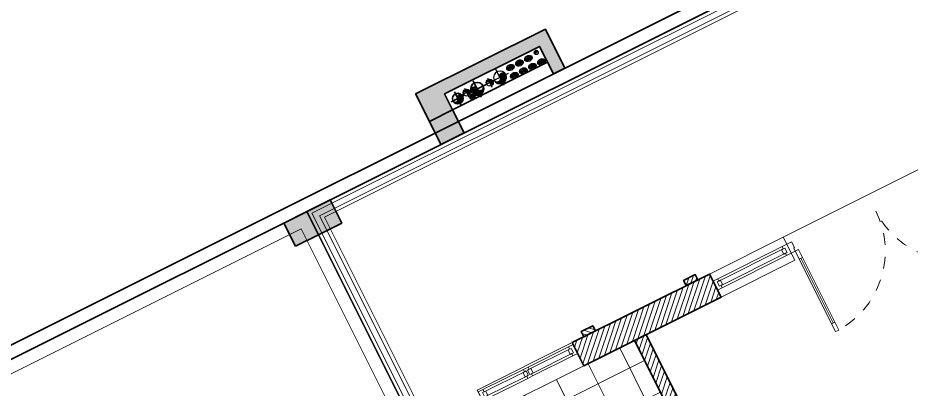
# Model space of a CAD drawing. Header units: millimetres. Extents: x 567980 to 569372, y 2065777 to 2066674.
# Drawn here: x 568830.4 to 568837.97, y 2066317.99 to 2066321.14 of the extents above; entities that cross this region are included whole.
import ezdxf

# ---------------------------------------------------------------- set-up
doc = ezdxf.new("R2010")
doc.units = ezdxf.units.MM
for name, pattern in [('ACAD_ISO03W100', [30, 12, -18]), ('CENTER', [3, 1.5, -0.5, 0.5, -0.5]), ('CENTER2', [1.125, 0.75, -0.125, 0.125, -0.125]), ('CONTINOUS', [0]), ('DIVIDEX22', [1.25, 0.625, -0.25, 0, -0.125, 0, -0.25]), ('HIDDEN2', [0.1875, 0.125, -0.0625]), ('PHANTOM2', [1.25, 0.625, -0.125, 0.125, -0.125, 0.125, -0.125]), ('PHANTOM3', [1.5, 0.625, -0.125, 0.125, -0.125, 0.125, -0.125, 0.125, -0.125])]:
    doc.linetypes.add(name, pattern=pattern)
for name, color, linetype, lineweight in [('A-COT VACH', 2, 'Continuous', 35), ('A-CUA', 25, 'Continuous', 5), ('A-DIM', 251, 'Continuous', 15), ('A-HATCH', 251, 'Continuous', 5), ('A-NET THAY', 125, 'Continuous', 18), ('A-TRUC', 250, 'CENTER', 5), ('A-TUONG', 255, 'Continuous', 35), ('boDnv', 54, 'Continuous', 25), ('N1.1-CN', 4, 'CONTINOUS', 35), ('N1.3-TN', 6, 'CENTER2', 35), ('N1.4-TP', 4, 'PHANTOM2', 35), ('N1.5-TH', 2, 'PHANTOM3', 30), ('N1.6-NM', 3, 'DIVIDEX22', 30), ('N4-OTHER1', 143, 'CONTINOUS', 15)]:
    doc.layers.add(name, color=color, linetype=linetype, lineweight=lineweight)
for name, color, linetype in [('ChiaLo', 128, 'CENTER'), ('LoLK', 6, 'Continuous'), ('M-CD', 40, 'ACAD_ISO03W100'), ('M-Control', 170, 'CENTER2'), ('M-RP', 140, 'Continuous'), ('QH', 7, 'Continuous')]:
    doc.layers.add(name, color=color, linetype=linetype)

# ---------------------------------------------------------------- blocks, each defined once
blk = doc.blocks.new('NEN')
at = {"layer": 'ChiaLo', "ltscale": 5}
for points in [[(125.5274820509367, -57.11743653309532), (161.3024567761458, -39.22466750652529)], [(143.397603255813, -68.25618951884098), (135.3656001007184, -52.19692505057901)]]:
    blk.add_lwpolyline(points, dxfattribs=at)
at = {"layer": 'LoLK'}
for points in [[(143.4149694140069, -48.17105202004313), (140.7310540599283, -42.80480581102893), (122.8435666970909, -51.75119032431394), (125.5274820509367, -57.11743653309532), (135.365600100602, -52.19692505104467)], [(143.4149694137741, -48.1710520198103), (135.3656001007184, -52.19692505081184), (143.3976032556966, -68.25618951860815), (151.1923541997094, -63.72123006801121)], [(135.365600100602, -52.19692505104467), (125.5274820511695, -57.11743653286248), (131.6340893068118, -69.32704589539208), (138.1924677015049, -71.2845195888076), (143.3976032555802, -68.25618951860815)]]:
    blk.add_lwpolyline(points, close=True, dxfattribs=at)
blk = doc.blocks.new('NEN KO1')
at = {"layer": 'LoLK'}
for points in [[(-13.65156448632479, 20.00000000046566), (-19.65156448655762, 20.00000000093132), (-19.65156448725611, 4.656612873077393e-10), (-13.65156448725611, 2.328306436538696e-10), (-13.65156448655762, 11.00000000046566)], [(-13.65156448655762, 20.00000000046566), (-13.65156448679045, 11.00000000069849), (4.304299455834553, 11), (3.735089919529855, 20)], [(-13.65156448655762, 11.00000000046566), (-13.65156448748894, 4.656612873077393e-10), (0, 0), (4.684403043007478, 4.990029915701598), (4.304299455834553, 11)]]:
    blk.add_lwpolyline(points, close=True, dxfattribs=at)
blk = doc.blocks.new('*U370')
at = {"layer": 'A-CUA', "color": 32}
for points in [[(60, -40.0000000000291), (45.00000000005821, -40), (45.00000000005821, -18.40746915910089), (0, -18.40746915910089), (0, -40), (0, -40), (0, -81.59253080412093), (0, -81.59253080412093), (0, -103.1850616265758), (45.00000000005821, -103.1850616265758), (45.00000000005821, -81.59253080412093), (60, -81.59253080412093)], [(30, -81.59253080415003), (59.99999999994179, -81.59253080415003), (60, -40.0000000000291), (29.99999999994179, -40.0000000000291)], [(442.5000000000866, -81.59253080415003), (412.5000000001448, -81.59253080415003), (412.5000000000866, -40.0000000000291), (442.5000000001448, -40.0000000000291)], [(472.5000000000571, -81.59253080415003), (457.500000000028, -81.59253080415003), (457.4999999999698, -40.0000000000291), (472.5000000000862, -40.0000000000291), (472.5000000000862, -18.40746915910089), (427.5000000000284, -18.40746915910089), (427.4999999999993, -40.0000000000291), (442.5000000001448, -40.0000000000291), (442.5000000000866, -81.59253080415003), (427.5000000000284, -81.59253080415003), (427.5000000000284, -103.1850616265758), (472.5000000000862, -103.1850616265758)], [(457.500000000028, -81.59253080415003), (487.4999999999698, -81.59253080415003), (487.500000000028, -40.0000000000291), (457.4999999999698, -40.0000000000291)], [(840.0000000001146, -40.0000000000291), (855.0000000000564, -40), (855.0000000000564, -18.40746915910089), (900.0000000001146, -18.40746915910089), (900.0000000001146, -40), (900.0000000001146, -40), (900.0000000001146, -81.59253080412093), (900.0000000001146, -81.59253080412093), (900.0000000001146, -103.1850616265758), (855.0000000000564, -103.1850616265758), (855.0000000000564, -81.59253080412093), (840.0000000001146, -81.59253080412093)], [(870.0000000001146, -81.59253080415003), (840.0000000001728, -81.59253080415003), (840.0000000001146, -40.0000000000291), (870.0000000001728, -40.0000000000291)]]:
    blk.add_lwpolyline(points, close=True, dxfattribs=at)
at = {"layer": 'A-CUA', "color": 37, "lineweight": -2}
for points in [[(45.00000000005821, -18.40746915910089), (427.5000000000284, -18.40746915910089), (427.5000000000284, -40), (45.00000000005821, -40)], [(855.0000000000564, -18.40746915910089), (472.5000000000862, -18.40746915910089), (472.5000000000862, -40), (855.0000000000564, -40)], [(45.00000000005821, -81.59253080412093), (427.5000000000284, -81.59253080412093), (427.5000000000284, -103.1850616265758), (45.00000000005821, -103.1850616265758)], [(855.0000000000564, -81.59253080412093), (472.5000000000862, -81.59253080412093), (472.5000000000862, -103.1850616265758), (855.0000000000564, -103.1850616265758)]]:
    blk.add_lwpolyline(points, close=True, dxfattribs=at)
blk = doc.blocks.new('phào cửa')
at = {"layer": 'A-HATCH'}
h = blk.add_hatch(dxfattribs=at)
h.set_pattern_fill('ANSI31', color=256, scale=250)
h.set_pattern_definition([(45, (-237697.4602021521, 7620.008552273051), (-22.09708691207961, 22.09708691207961), [])])
h.paths.add_polyline_path([(3.222521627321839e-08, 0), (3.222521627321839e-08, 110), (-49.99999996777478, 110), (-49.99999996778206, 5.820766091346741e-11)])
at = {"layer": 'A-TUONG'}
blk.add_lwpolyline([(3.222521627321839e-08, 0), (3.222521627321839e-08, 110), (-49.99999996777478, 110), (-49.99999996778206, 5.820766091346741e-11)], close=True, dxfattribs=at)
blk = doc.blocks.new('*U400')
at = {"layer": 'A-CUA', "color": 32}
for points in [[(60, -40.0000000000291), (45.00000000005821, -40), (45.00000000005821, -18.40746915910089), (0, -18.40746915910089), (0, -40), (0, -40), (0, -81.59253080412093), (0, -81.59253080412093), (0, -103.1850616265759), (45.00000000005821, -103.1850616265759), (45.00000000005821, -81.59253080412093), (60, -81.59253080412093)], [(30, -81.59253080415003), (59.99999999994179, -81.59253080415003), (60, -40.0000000000291), (29.99999999994179, -40.0000000000291)], [(639.9999976540549, -40.0000000000291), (654.9999976539967, -40), (654.9999976539967, -18.40746915910089), (699.9999976540549, -18.40746915910089), (699.9999976540549, -40), (699.9999976540549, -40), (699.9999976540549, -81.59253080412093), (699.9999976540549, -81.59253080412093), (699.9999976540549, -103.1850616265759), (654.9999976539967, -103.1850616265759), (654.9999976539967, -81.59253080412093), (639.9999976540549, -81.59253080412093)], [(669.9999976540549, -81.59253080415003), (639.9999976541131, -81.59253080415003), (639.9999976540549, -40.0000000000291), (669.9999976541131, -40.0000000000291)]]:
    blk.add_lwpolyline(points, close=True, dxfattribs=at)
at = {"layer": 'A-CUA', "color": 37, "lineweight": -2}
for points in [[(45.00000000005821, -18.40746915910089), (654.9999976539967, -18.40746915910089), (654.9999976539967, -40), (45.00000000005821, -40)], [(45.00000000005821, -81.59253080412093), (654.9999976539967, -81.59253080412093), (654.9999976539967, -103.1850616265759), (45.00000000005821, -103.1850616265759)]]:
    blk.add_lwpolyline(points, close=True, dxfattribs=at)
blk = doc.blocks.new('*U375')
for p, q in [((90.00000000000283, -99.99999999999753), (50.00000000000306, -99.99999999999864)), ((70.00000000000283, -99.99999999999804), (70.000000000026, -916.6666666666671)), ((2043.33333333334, -99.99999999994078), (2083.33333333334, -99.99999999993975)), ((2063.33333333334, -99.99999999994023), (2063.333333333363, -916.6666666666092)), ((90.000000000026, -916.6666666666661), (50.000000000026, -916.6666666666672)), ((2043.333333333364, -916.6666666666094), (2083.333333333363, -916.6666666666085))]:
    blk.add_line(p, q)
for points in [[(-3.275903171773614e-12, 113.0367899566194), (59.99999999999695, 113.0367899566211), (59.99999999999901, 40.00000000000166), (49.99999999999901, 40.00000000000139), (50, 1.412869821137974e-12), (0, 0)], [(2133.333333333334, 113.0367899566811), (2073.333333333334, 113.0367899566795), (2073.333333333336, 40.00000000005991), (2083.333333333336, 40.00000000006018), (2083.333333333338, 6.018300336200262e-11), (2133.333333333338, 6.156745147371019e-11)], [(50, 1.412869821137974e-12), (90, 2.52042831050403e-12), (90.00000000002882, -1016.666666666667), (50.00000000002905, -1016.666666666668)], [(2083.333333333338, 6.018300336200262e-11), (2043.333333333338, 5.910386658206697e-11), (2043.333333333367, -1016.666666666609), (2083.333333333366, -1016.666666666608)]]:
    blk.add_lwpolyline(points, close=True)
at = {"linetype": 'HIDDEN2'}
for centre, radius, start, end in [((49.99999999973099, 4.31796786878278e-10), 1016.666666667347, 270.0000392677531, 1.752157829518597e-12), ((2083.33333333498, 1.833205028855784e-09), 1016.666666668683, 180.0000000000015, 269.9999607322504)]:
    blk.add_arc(centre, radius, start, end, dxfattribs=at)
blk = doc.blocks.new('CỦA DI SAU')
at = {"layer": 'A-NET THAY'}
blk.add_line((2199.977334673575, -0.08871254039650012), (3799.977334673575, -0.08871254039650012), dxfattribs=at)
for points in [[(2199.977334673575, -0.08871254039650012), (1499.977337019518, -0.08871251711343575), (1499.977337019518, -220.0887124752039), (2199.977334673575, -220.0887124980213)], [(3799.977334673575, -0.08871254039650012), (4499.977332327631, -0.08882865867053624), (4499.977332327631, -220.088828616761), (3799.977334673575, -220.0887124980213)]]:
    blk.add_lwpolyline(points, close=True, dxfattribs=at)
at = {"layer": 'A-CUA', "xscale": -1}
blk.add_blockref('*U400', (2199.977334673575, -49.29244711709862, 1.05544992030015e-06), dxfattribs=at)
at = {"layer": 'A-CUA', "extrusion": (0, 0, -1), "xscale": -0.7500000000000002, "yscale": 0.7500000000000002, "zscale": -0.7500000000000002}
blk.add_blockref('*U375', (-2199.977334673575, -152.4775087437006), dxfattribs=at)
at = {"layer": 'A-CUA'}
blk.add_blockref('*U400', (3799.977334673575, -49.29244711708907), dxfattribs=at)
at = {"layer": 'A-TUONG', "xscale": -1, "rotation": 90}
blk.add_blockref('phào cửa', (1389.977337019576, -0.08859640870150542, 1.05544992030015e-06), dxfattribs=at)
at = {"layer": 'A-TUONG', "rotation": 270}
blk.add_blockref('phào cửa', (4609.977332327573, -0.08859640870150542, 1.05544992030015e-06), dxfattribs=at)
blk = doc.blocks.new('cum dh a3.3.1.6.7')
at = {"layer": 'A-HATCH'}
h = blk.add_hatch(dxfattribs=at)
h.set_pattern_fill('ANSI31', color=256, scale=0.3, angle=-1.272221872585407e-14)
h.set_pattern_definition([(45, (-120.698911792133, 437.4999999997672), (-0.02651650429449553, 0.02651650429449554), [])])
h.paths.add_polyline_path([(6.998548414558172, -5.229999766917899), (6.778548414818943, -5.229999766917899), (6.778548414818943, -3.799999999580905), (6.998548415023834, -3.799999999580905)])
h.paths.add_polyline_path([(5.798571073217317, -8.867611177265644e-05), (6.998548414558172, 1.166481524705887e-07), (6.998548414558172, -2.199999999487773), (6.778548414586112, -2.199999999953434), (6.778548414586112, -0.2199998835567385), (5.798571072984487, -0.2200886758510023)])
h.paths.add_polyline_path([(1.498548414092511, 1.166481524705887e-07), (2.79857107787393, -8.890824392437935e-05), (2.79857107787393, -0.2200889084488153), (1.49854841385968, -0.2199998837895691)])
h.paths.add_polyline_path([(2.088548413710669, -2.469999766908586), (2.088548413943499, -2.579999766778201), (1.978548413841054, -2.579999767011032), (1.978548414306715, -2.469999767141417)])
h.paths.add_polyline_path([(2.08854841417633, -1.669999767094851), (2.088548413943499, -0.2199998835567385), (1.978548414073884, -0.2199998835567385), (1.978548414073884, -1.669999767094851)])
at = {"layer": 'A-HATCH', "ltscale": 100, "transparency": 33554687}
h = blk.add_hatch(dxfattribs=at)
h.set_pattern_fill('_USER', color=256, scale=0.3, angle=-1.272221872585407e-14, double=1, pattern_type=0)
h.set_pattern_definition([(359.9999999999999, (-5295.390337733785, -142.6809071048629), (1.387778780781446e-17, 0.2999999999999999), []), (90, (-5295.390337733785, -142.6809071048629), (-0.2999999999999999, 2.775557561562891e-17), [])])
h.paths.add_polyline_path([(0.708548414055258, -1.279999766964465), (0.708548414055258, -2.579999767011032), (1.978548413841054, -2.579999767011032), (1.978548414306715, -2.469999767141417), (1.978548414073884, -1.669999767094851), (1.978548413841054, -0.2199998360592872), (1.49854841385968, -0.2199998837895691), (0.5985484141856432, -0.2199998837895691), (0.1085484141949564, -0.2199998835567385), (0.1085484139621258, -1.279999766964465)])
at = {"layer": 'A-NET THAY', "elevation": 1.055449920468526e-09}
blk.add_lwpolyline([(1.49854841385968, -0.2199998837895691), (0.5985484141856432, -0.2199998837895691), (0.5985484141856432, 1.164153218269348e-07), (1.498548414092511, 1.166481524705887e-07)], close=True, dxfattribs=at)
at = {"layer": 'A-TUONG'}
for points, elevation in [([(1.498548414092511, 1.166481524705887e-07), (2.79857107787393, -8.890824392437935e-05), (2.79857107787393, -0.2200889084488153), (1.49854841385968, -0.2199998837895691)], 1.055449920387211e-09), ([(2.08854841417633, -1.669999767094851), (2.088548413943499, -0.2199998835567385), (1.978548414073884, -0.2199998835567385), (1.978548414073884, -1.669999767094851)], 1.055449920509184e-09)]:
    blk.add_lwpolyline(points, close=True, dxfattribs=dict(at, elevation=elevation))
at = {"layer": 'A-CUA', "xscale": 0.001, "yscale": 0.001, "zscale": 0.001, "rotation": 359.9999999999999}
blk.add_blockref('*U370', (0.5985484141856432, 1.166481524705887e-07, 1.055449920482079e-09), dxfattribs=at)
at = {"layer": 'A-TUONG'}
for name, p, xscale, yscale, zscale, rotation in [('phào cửa', (1.608548414427787, 9.569339454174042e-08, 1.055449920509184e-09), 0.0009999999999999998, 0.0009999999999999998, 0.0009999999999999998, 270), ('CỦA DI SAU', (7.298548410180956, -7.986091077327728e-08), -0.001, 0.001, 0.001, 359.9999999999999)]:
    blk.add_blockref(name, p, dxfattribs=dict(at, xscale=xscale, yscale=yscale, zscale=zscale, rotation=rotation))
blk = doc.blocks.new('cot 220')
at = {"layer": 'A-COT VACH'}
h = blk.add_hatch(color=256, dxfattribs=at)
h.dxf.hatch_style = 1
h.paths.add_polyline_path([(110.0000037951395, 109.9999999980937), (-109.9999962048605, 109.9999999980937), (-109.9999962048605, -110.0000000019063), (110.0000037951395, -110.0000000019063)])
blk.add_lwpolyline([(-109.9999962048605, -110.0000000019063), (110.0000037951395, -110.0000000019063), (110.0000037951395, 109.9999999980937), (-109.9999962048605, 109.9999999980937)], close=True, dxfattribs=at)
blk = doc.blocks.new('N-ONGDUNG')
at = {"layer": 'N4-OTHER1', "ltscale": 10}
h = blk.add_hatch(dxfattribs=at)
h.set_pattern_fill('ANSI31', color=256, scale=36.00000000004761, angle=-90.00000000000001, style=0)
h.set_pattern_definition([(314.9999999999999, (39548.85017086168, 159241.458453613), (3.181980515343671, 3.181980515343669), [])])
h.paths.add_polyline_path([(7.275957614183426e-12, 45.00000000005821, -0.4142135623730951), (45.00000000006548, 0), (7.275957614183426e-12, -2.91038304567337e-11)])
h.paths.add_polyline_path([(-45.00000000005093, -1.309672370553017e-10, -0.4142135623741864), (7.275957614183426e-12, 45.00000000005821), (7.275957614183426e-12, 0, 1)])
h.paths.add_polyline_path([(7.275957614183426e-12, 0), (45.00000000006548, 0, -1)])
at = {"linetype": 'Continuous', "ltscale": 10}
for p, q in [((7.275957614183426e-12, 63.00000000008731), (4.365574568510056e-11, -63.00000000008731)), ((63.00000000008731, 0), (-63.00000000007276, 0))]:
    blk.add_line(p, q, dxfattribs=at)
blk.add_circle((7.275957614183426e-12, 0), 45.00000000005951, dxfattribs=at)
for centre, start, end in [((-22.5000000000291, 0), 0, 180), ((22.50000000004366, 0), 180, 0)]:
    blk.add_arc(centre, 22.50000000002975, start, end, dxfattribs=at)
blk = doc.blocks.new('$cc')
h = blk.add_hatch()
h.set_pattern_fill('_USER', color=8, scale=0.05, angle=45, style=0, pattern_type=0)
h.set_pattern_definition([(45, (-200956.0241762463, 465343.0443457479), (-0.03535533905932738, 0.03535533905932738), [])])
edge = h.paths.add_edge_path()
edge.add_arc((-0.1875000000291038, -0.25), 0.3125000000174623, -53.130102349887125, 53.130102349887125, ccw=False)
edge.add_arc((-2.91038304567337e-11, 0), 0.5, 89.99999999666488, 270.00000000333506, ccw=False)
edge.add_arc((0.1874999999708962, 0.25), 0.3124999999825377, 126.8698976415752, 233.1301023584249)
at = {"color": 8}
blk.add_lwpolyline([(0, 0, -0.499999999953434), (0, -0.5, -1.000000000058208), (0, 0.5, 0.5000000000465661), (0, 0, 0.3333333332919413), (0, 0, 0.3333333332919413)], format="xyb", dxfattribs=at)
blk.add_circle((0, 0), 0.5)
blk = doc.blocks.new('A$C9810a9bf')
at = {"layer": 'M-RP', "ltscale": 200}
for centre, radius in [((-14.75, 0), 14.75), ((-14.75, 0), 4.75), ((17.95000000000073, 0), 17.95000000000073), ((17.95000000000073, 0), 7.950000000000728)]:
    blk.add_circle(centre, radius, dxfattribs=at)
blk.add_ellipse((3.200000000000728, 0), major_axis=(-32.70000000000073, 0), ratio=0.7561140155418827, dxfattribs=at)
at = {"layer": 'M-RP', "ltscale": 200, "xscale": 9.5, "yscale": 9.5, "zscale": 9.5, "rotation": 180}
blk.add_blockref('$cc', (-14.75, 0), dxfattribs=at)
at = {"layer": 'M-RP', "ltscale": 200, "xscale": 15.9, "yscale": 15.9, "zscale": 15.9}
blk.add_blockref('$cc', (17.95000000000073, 0), dxfattribs=at)
blk = doc.blocks.new('A$Caa2107e4')
at = {"layer": 'M-Control', "ltscale": 0.03}
for centre, radius in [((-14.75, 0), 14.75), ((-14.75, 0), 4.75), ((17.95000000000073, 0), 17.95000000000073), ((17.95000000000073, 0), 7.950000000000728)]:
    blk.add_circle(centre, radius, dxfattribs=at)
blk.add_ellipse((3.200000000000728, 0), major_axis=(-32.70000000000073, 0), ratio=0.7561140155418827, dxfattribs=at)
at = {"layer": 'M-Control', "ltscale": 0.03, "xscale": 9.5, "yscale": 9.5, "zscale": 9.5, "rotation": 180}
blk.add_blockref('$cc', (-14.75, 0), dxfattribs=at)
at = {"layer": 'M-Control', "ltscale": 0.03, "xscale": 15.9, "yscale": 15.9, "zscale": 15.9}
blk.add_blockref('$cc', (17.95000000000073, 0), dxfattribs=at)
blk = doc.blocks.new('truc kt')
at = {"layer": 'A-HATCH'}
h = blk.add_hatch(color=256, dxfattribs=at)
h.dxf.hatch_style = 1
h.paths.add_polyline_path([(110.0000000009313, 1009.995999998602), (110.0000000009313, 1119.995999998602), (-259.9999999990687, 1119.995999998602), (-259.9999999990687, -110.0040000013978), (9.313225746154785e-10, -110.0040000013978), (9.313225746154785e-10, 109.9959999986022), (-149.9999999990105, 109.9959999986022), (-149.9999999990687, 1009.995999998602)])
at = {"layer": 'A-TUONG'}
for points in [[(110.0000000009313, 1009.995999998602), (110.0000000009313, 1119.995999998602), (-259.9999999990687, 1119.995999998602), (-259.9999999990687, -110.0040000013978), (9.313225746154785e-10, -110.0040000013978), (9.313225746154785e-10, 109.9959999986022), (-149.9999999990105, 109.9959999986022), (-149.9999999990687, 1009.995999998602), (110.0000000009313, 1009.995999998602)], [(9.313225746154785e-10, 109.9999999993015), (9.313225746154785e-10, 1009.995999998602)]]:
    blk.add_lwpolyline(points, dxfattribs=at)
at = {"layer": 'M-CD', "xscale": 34, "yscale": 34, "zscale": 34}
blk.add_blockref('$cc', (-116.0677081884933, 961.473602712038), dxfattribs=at)
at = {"layer": 'M-RP', "ltscale": 200, "rotation": 90}
for name, p in [('A$C9810a9bf', (-26.04999999905704, 961.2459999985876)), ('A$Caa2107e4', (-26.04999999905704, 961.2459999985876)), ('A$C9810a9bf', (-101.049999999057, 875.8459999985935)), ('A$Caa2107e4', (-101.049999999057, 875.8459999985935)), ('A$C9810a9bf', (-26.04999999905704, 875.8459999985935)), ('A$Caa2107e4', (-26.04999999905704, 875.8459999985935)), ('A$C9810a9bf', (-101.049999999057, 790.4459999985993)), ('A$Caa2107e4', (-101.049999999057, 790.4459999985993)), ('A$C9810a9bf', (-26.04999999905704, 790.4459999985993)), ('A$Caa2107e4', (-26.04999999905704, 790.4459999985993)), ('A$C9810a9bf', (-101.049999999057, 705.0459999986051)), ('A$Caa2107e4', (-101.049999999057, 705.0459999986051)), ('A$C9810a9bf', (-26.04999999905704, 705.0459999986051)), ('A$Caa2107e4', (-26.04999999905704, 705.0459999986051))]:
    blk.add_blockref(name, p, dxfattribs=at)
at = {"layer": 'N1.1-CN', "xscale": 0.4444444444444456, "yscale": 0.4444444444444456, "zscale": 0.4444444444444456, "rotation": 90}
blk.add_blockref('N-ONGDUNG', (-19.99999999889405, 308.8576939753111), dxfattribs=at)
at = {"layer": 'N1.3-TN', "xscale": -1, "rotation": 270}
blk.add_blockref('N-ONGDUNG', (-64.99999192910036, 191.9839999961114), dxfattribs=at)
at = {"layer": 'N1.4-TP', "xscale": 1.222222222222222, "yscale": 1.222222222222222, "zscale": 1.222222222222222, "rotation": 270}
blk.add_blockref('N-ONGDUNG', (-64.99999999906868, 375.9839999961696), dxfattribs=at)
at = {"layer": 'N1.5-TH', "xscale": 0.6666666666666677, "yscale": 0.6666666666666677, "zscale": 0.6666666666666677, "rotation": 90}
for p in [(-64.99999999906868, 494.9839999963006), (-75.99999919818947, 281.9839999961259)]:
    blk.add_blockref('N-ONGDUNG', p, dxfattribs=at)
at = {"layer": 'N1.6-NM', "xscale": -1.222222222222222, "yscale": 1.222222222222222, "zscale": 1.222222222222222, "rotation": 270}
blk.add_blockref('N-ONGDUNG', (-64.99999999906868, 591.9839999964315), dxfattribs=at)
blk = doc.blocks.new('MBT1 A1')
at = {"layer": 'A-TRUC', "ltscale": 0.5}
blk.add_line((5.890000000363216, -16.8899959998671), (5.890000000130385, -2.109995999606326), dxfattribs=at)
at = {"layer": 'A-TUONG'}
for p, q in [((6.000000000232831, -17.10999599960633), (6.000000000232831, -1.999999999767169)), ((5.890000000130385, -12.27999599976465), (5.890000000130385, -2.219995999941602))]:
    blk.add_line(p, q, dxfattribs=at)
at = {"layer": 'A-COT VACH', "xscale": 0.001, "yscale": 0.001, "zscale": 0.001}
blk.add_blockref('cot 220', (5.889999996405095, -7.619999999646097), dxfattribs=at)
at = {"layer": 'A-DIM', "xscale": 0.001, "yscale": 0.001, "zscale": 0.001}
blk.add_blockref('truc kt', (5.78000000026077, -7.61999599984847), dxfattribs=at)
blk = doc.blocks.new('MBT1KO1')
at = {"layer": 'LoLK', "rotation": 90}
blk.add_blockref('cum dh a3.3.1.6.7', (-11.65156448271591, 11.01500398525968), dxfattribs=at)
at = {"layer": 'LoLK'}
blk.add_blockref('MBT1 A1', (-19.65156448632479, 20.00000000954606), dxfattribs=at)
blk.add_blockref('NEN KO1', (1.164153218269348e-09, 0), dxfattribs=at)
blk = doc.blocks.new('rkg1')
at = {"layer": 'A-NET THAY'}
for points in [[(2.048909664154053e-08, -2000), (0, -3.813765943050385e-07), (-11000.00000914186, -1.094304025173187e-07), (-11000.00000859052, -13667.71715662116), (-6009.970093397424, -18352.12019871129), (1.825392246246338e-07, -17972.01661115559), (1.508742570877075e-07, -14966.02260822523)], [(-109.9999999795109, -1999.999999997206), (-109.9999999981374, -110.0000003788155), (-10890.00000913627, -110.0000001122244), (-10890.00000859238, -13620.10514666815), (-5969.396155653521, -18239.33429947263), (-109.9999998193234, -17868.75383649766), (-109.9999998491257, -14966.02260822523)]]:
    blk.add_lwpolyline(points, dxfattribs=at)
at = {"layer": 'A-COT VACH'}
blk.add_blockref('cot 220', (-110.0000037942082, -109.9999999981374), dxfattribs=at)
blk = doc.blocks.new('rkg2')
at = {"layer": 'A-NET THAY'}
for points in [[(2.384185791015625e-07, -14966.02260791707), (2.868473529815674e-07, -17972.01661115565), (9000.000000763685, -17402.80707519274), (9000.00000050664, -9.439536370337009e-07), (0, -5.900510586798191e-07), (3.166496753692627e-08, -1999.999999657855)], [(3820.469334064052, -17700.32916262641), (8970.000000763685, -17374.64450028603), (8970.00000050664, -30.00000094276038), (30.00000000093132, -30.00000059124432), (30.00000003259629, -1999.999999656662)], [(3817.313364493661, -17650.42886346823), (8920.000000761822, -17327.70687544151), (8920.000000508502, -80.00000094081042), (80.00000000093132, -80.00000059319427), (80.00000003166497, -1999.999999654712)], [(110.0000002384186, -14959.0656024779), (110.0000002849847, -17854.83982561933), (8890.000000761822, -17299.54430053479), (8890.000000508502, -110.0000009396172), (110.0000000018626, -110.0000005943875), (110.000000031665, -1999.999999653519)]]:
    blk.add_lwpolyline(points, dxfattribs=at)
at = {"layer": 'A-COT VACH'}
blk.add_blockref('cot 220', (109.9999963091686, -109.9999999980791), dxfattribs=at)
blk = doc.blocks.new('CUM CONG A3-A3.1-A6-A7')
at = {"layer": 'QH', "xscale": 0.001, "yscale": 0.001, "zscale": 0.001}
for name, p in [('rkg1', (11.00000000919681, 0)), ('rkg2', (11.00000000919681, -6.984919309616089e-10))]:
    blk.add_blockref(name, p, dxfattribs=at)
blk = doc.blocks.new('MB CONG KHU A')
at = {"layer": 'LoLK', "rotation": 26.57180110630141}
blk.add_blockref('CUM CONG A3-A3.1-A6-A7', (78.12884848983958, 73.93220537737943), dxfattribs=at)

msp = doc.modelspace()

# ---------------------------------------------------------------- block references
at = {"layer": 'boDnv'}
msp.add_blockref('NEN', (568697.4807461541, 2066371.697269554), dxfattribs=at)

# ---------------------------------------------------------------- next in the draw order: block references
at = {"layer": 'LoLK', "rotation": 296.5718179020918}
msp.add_blockref('MBT1KO1', (568829.114835482, 2066302.370223564), dxfattribs=at)

# ---------------------------------------------------------------- next in the draw order: block references
at = {"layer": 'LoLK'}
msp.add_blockref('MB CONG KHU A', (568744.8793870007, 2066240.647631037), dxfattribs=at)

doc.saveas('drawing.dxf')
